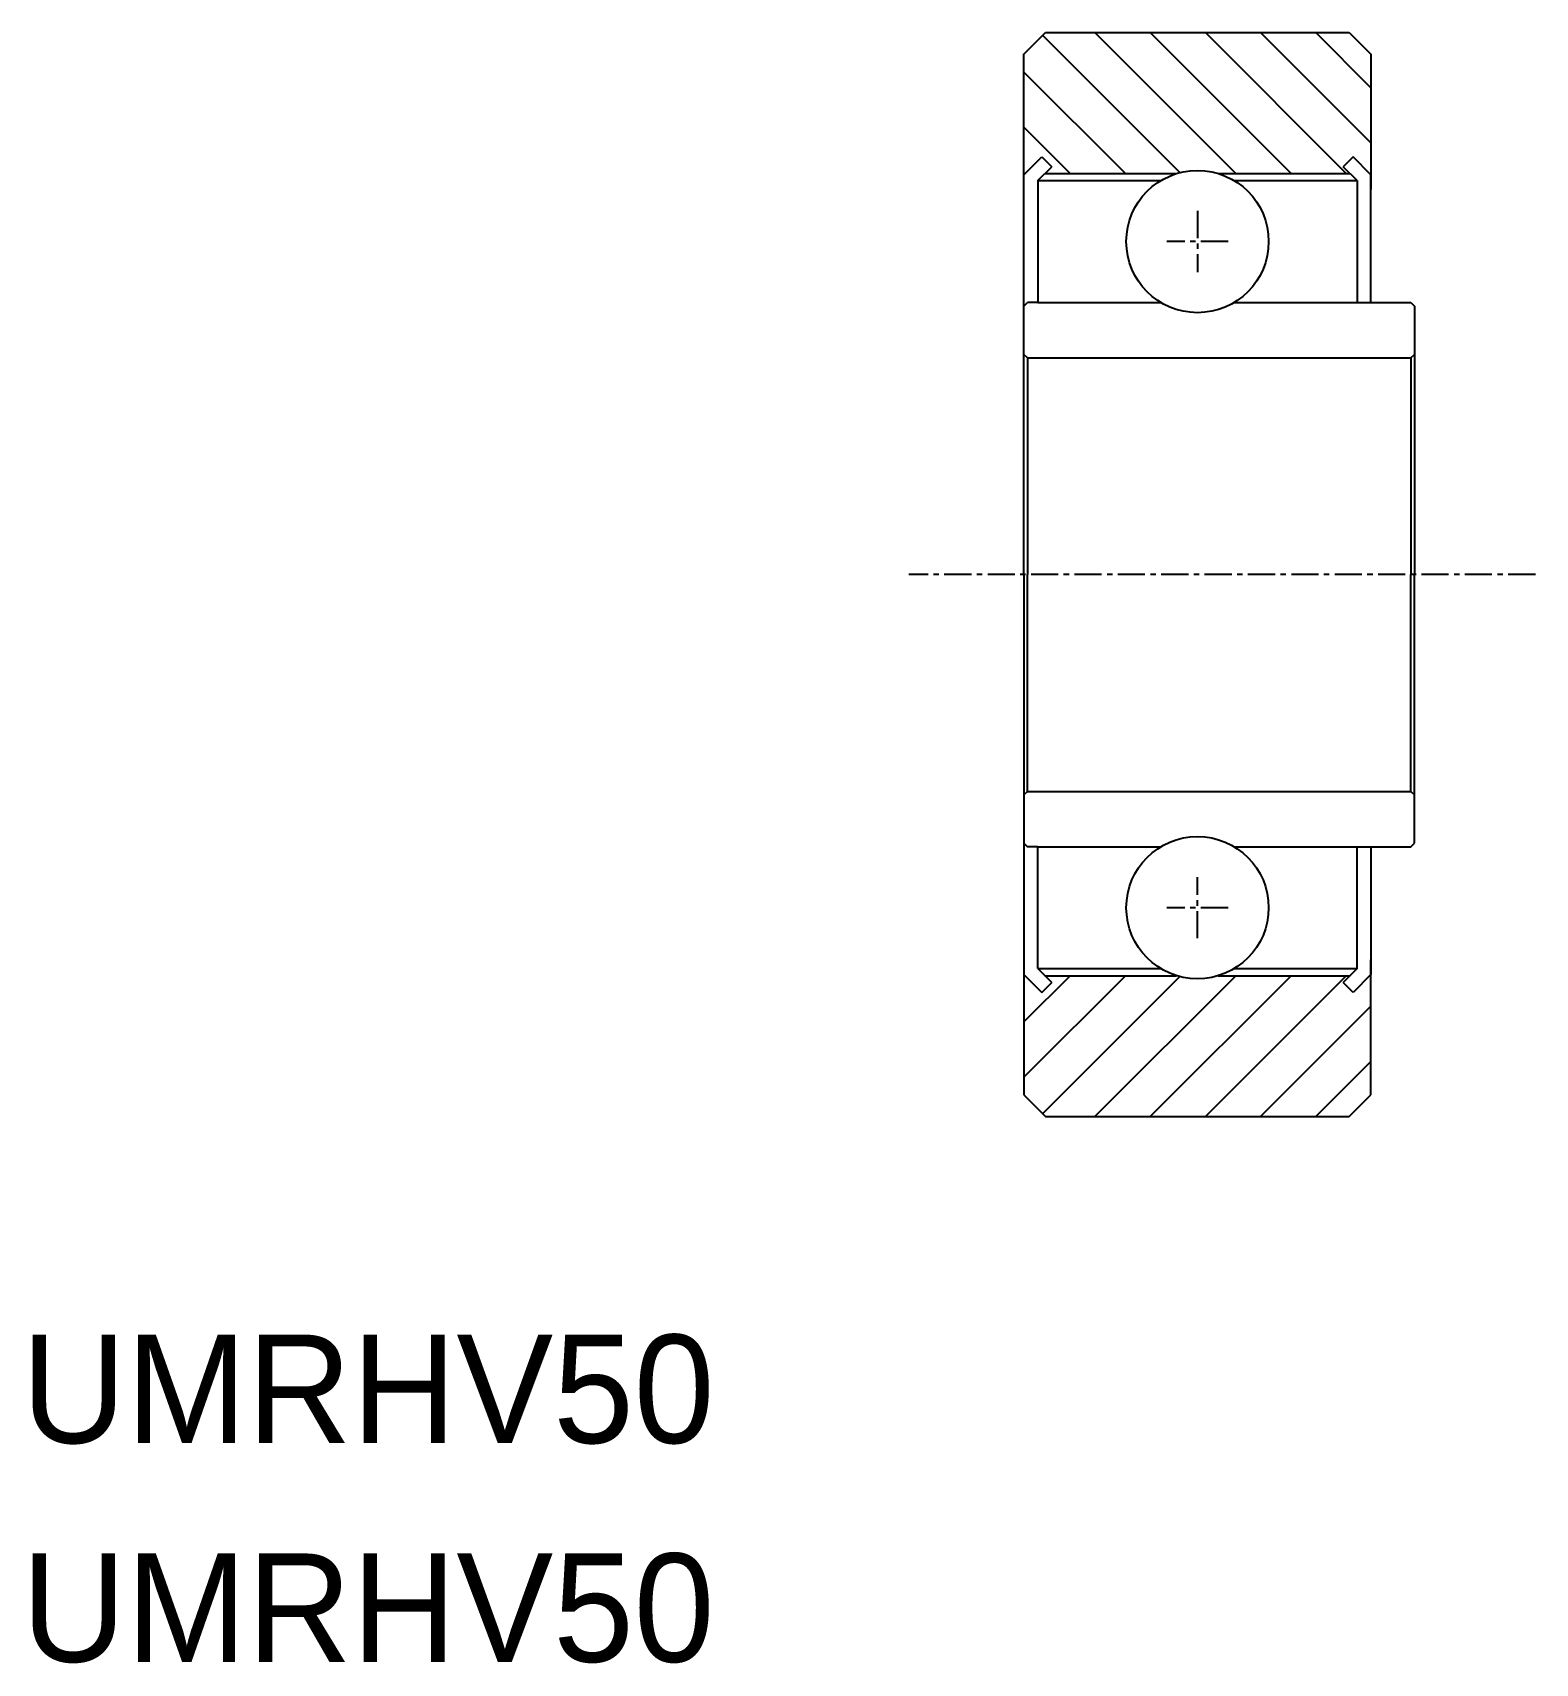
# Model space of a CAD drawing. Extents: x -73.8 to -4.5, y 17.2 to 92.4.
import ezdxf

# ---------------------------------------------------------------- set-up
doc = ezdxf.new("R2010")
doc.units = 0
doc.linetypes.add('CENTER', pattern=[2, 1.25, -0.25, 0.25, -0.25])
doc.layers.get('0').update_dxf_attribs({"linetype": 'CONTINUOUS'})
doc.layers.add('CENTER', color=1, linetype='CENTER')

msp = doc.modelspace()

# ---------------------------------------------------------------- linework, layer by layer
at = {"color": 7, "linetype": 'CONTINUOUS'}
for p, q in [((-28.127, 91.395), (-27.127, 92.395)), ((-27.127, 92.395), (-13.127, 92.395)), ((-13.127, 92.395), (-12.127, 91.395)), ((-28.127, 85.16), (-28.127, 91.395)), ((-12.127, 91.395), (-12.127, 85.16)), ((-28.127, 85.835), (-27.299, 86.663)), ((-27.299, 86.663), (-26.847, 86.21)), ((-12.954, 86.663), (-13.407, 86.21)), ((-12.127, 85.835), (-12.954, 86.663)), ((-28.127, 85.895), (-28.067, 85.895)), ((-28.127, 79.945), (-28.127, 85.835)), ((-27.487, 85.57), (-26.847, 86.21)), ((-27.162, 85.895), (-21.087, 85.895)), ((-19.166, 85.895), (-13.092, 85.895)), ((-12.767, 85.57), (-13.407, 86.21)), ((-12.187, 85.895), (-12.127, 85.895)), ((-12.127, 79.945), (-12.127, 85.835)), ((-27.487, 85.57), (-27.487, 79.945)), ((-27.487, 85.57), (-21.817, 85.57)), ((-18.437, 85.57), (-12.767, 85.57)), ((-12.767, 85.57), (-12.767, 79.945)), ((-28.127, 79.785), (-28.127, 79.945)), ((-28.127, 79.785), (-27.967, 79.945)), ((-28.127, 67.395), (-28.127, 79.785)), ((-27.487, 79.945), (-27.967, 79.945)), ((-27.487, 79.945), (-21.817, 79.945)), ((-18.437, 79.945), (-12.767, 79.945)), ((-12.767, 79.945), (-12.127, 79.945)), ((-12.127, 79.945), (-10.287, 79.945)), ((-10.287, 79.945), (-10.127, 79.785)), ((-10.127, 79.785), (-10.127, 77.395)), ((-27.967, 77.395), (-28.127, 77.555)), ((-10.287, 77.395), (-10.127, 77.555)), ((-27.967, 77.395), (-10.287, 77.395)), ((-27.967, 77.395), (-27.967, 67.395)), ((-10.287, 77.395), (-10.287, 67.395)), ((-10.127, 77.395), (-10.127, 67.395)), ((-28.127, 67.395), (-28.127, 55.005)), ((-27.967, 57.395), (-27.967, 67.395)), ((-10.287, 57.395), (-10.287, 67.395)), ((-10.127, 57.395), (-10.127, 67.395)), ((-27.967, 57.395), (-28.127, 57.235)), ((-27.967, 57.395), (-10.287, 57.395)), ((-10.287, 57.395), (-10.127, 57.235)), ((-10.127, 55.005), (-10.127, 57.395)), ((-28.127, 55.005), (-27.967, 54.845)), ((-28.127, 55.005), (-28.127, 54.845)), ((-10.287, 54.845), (-10.127, 55.005)), ((-28.127, 54.845), (-28.127, 48.955)), ((-27.487, 54.845), (-27.967, 54.845)), ((-27.487, 54.845), (-21.817, 54.845)), ((-27.487, 49.22), (-27.487, 54.845)), ((-18.437, 54.845), (-12.767, 54.845)), ((-12.767, 54.845), (-12.127, 54.845)), ((-12.767, 49.22), (-12.767, 54.845)), ((-12.127, 54.845), (-10.287, 54.845)), ((-12.127, 54.845), (-12.127, 48.955)), ((-28.127, 49.63), (-28.127, 43.395)), ((-28.127, 48.955), (-27.299, 48.128)), ((-28.127, 48.895), (-28.067, 48.895)), ((-27.487, 49.22), (-26.847, 48.58)), ((-27.487, 49.22), (-21.817, 49.22)), ((-27.162, 48.895), (-21.087, 48.895)), ((-19.166, 48.895), (-13.092, 48.895)), ((-18.437, 49.22), (-12.767, 49.22)), ((-12.767, 49.22), (-13.407, 48.58)), ((-12.127, 48.955), (-12.954, 48.128)), ((-12.187, 48.895), (-12.127, 48.895)), ((-12.127, 43.395), (-12.127, 49.63)), ((-27.299, 48.128), (-26.847, 48.58)), ((-12.954, 48.128), (-13.407, 48.58)), ((-28.127, 43.395), (-27.127, 42.395)), ((-13.127, 42.395), (-12.127, 43.395)), ((-27.127, 42.395), (-13.127, 42.395))]:
    msp.add_line(p, q, dxfattribs=at)
at = {"color": 3, "linetype": 'CONTINUOUS'}
for p, q in [((-20.941, 85.936), (-27.264, 92.259)), ((-18.355, 85.895), (-24.855, 92.395)), ((-15.809, 85.895), (-22.309, 92.395)), ((-13.264, 85.895), (-19.764, 92.395)), ((-12.127, 87.304), (-17.218, 92.395)), ((-12.127, 89.85), (-14.672, 92.395)), ((-23.446, 85.895), (-28.127, 90.576)), ((-25.992, 85.895), (-28.127, 88.031)), ((-25.992, 48.895), (-28.127, 46.76)), ((-23.446, 48.895), (-28.127, 44.214)), ((-18.355, 48.895), (-24.855, 42.395)), ((-15.809, 48.895), (-22.309, 42.395)), ((-13.264, 48.895), (-19.764, 42.395)), ((-20.941, 48.854), (-27.264, 42.532)), ((-12.127, 47.487), (-17.218, 42.395)), ((-12.127, 44.941), (-14.672, 42.395))]:
    msp.add_line(p, q, dxfattribs=at)
at = {"color": 7, "linetype": 'CONTINUOUS'}
for centre in [(-20.127, 82.758), (-20.127, 52.033)]:
    msp.add_circle(centre, 3.281, dxfattribs=at)
at = {"layer": 'CENTER', "color": 1, "linetype": 'CENTER'}
for p, q in [((-20.127, 84.169), (-20.127, 81.347)), ((-18.716, 82.758), (-21.538, 82.758)), ((-4.548, 67.395), (-33.436, 67.395)), ((-20.127, 50.622), (-20.127, 53.444)), ((-18.716, 52.033), (-21.538, 52.033))]:
    msp.add_line(p, q, dxfattribs=at)

# ---------------------------------------------------------------- texts
at = {"color": 7, "linetype": 'CONTINUOUS'}
for p in [(-74.347, 27.338), (-74.347, 17.247)]:
    msp.add_text('UMRHV50', height=5, dxfattribs=at).set_placement(p)

doc.saveas('drawing.dxf')
